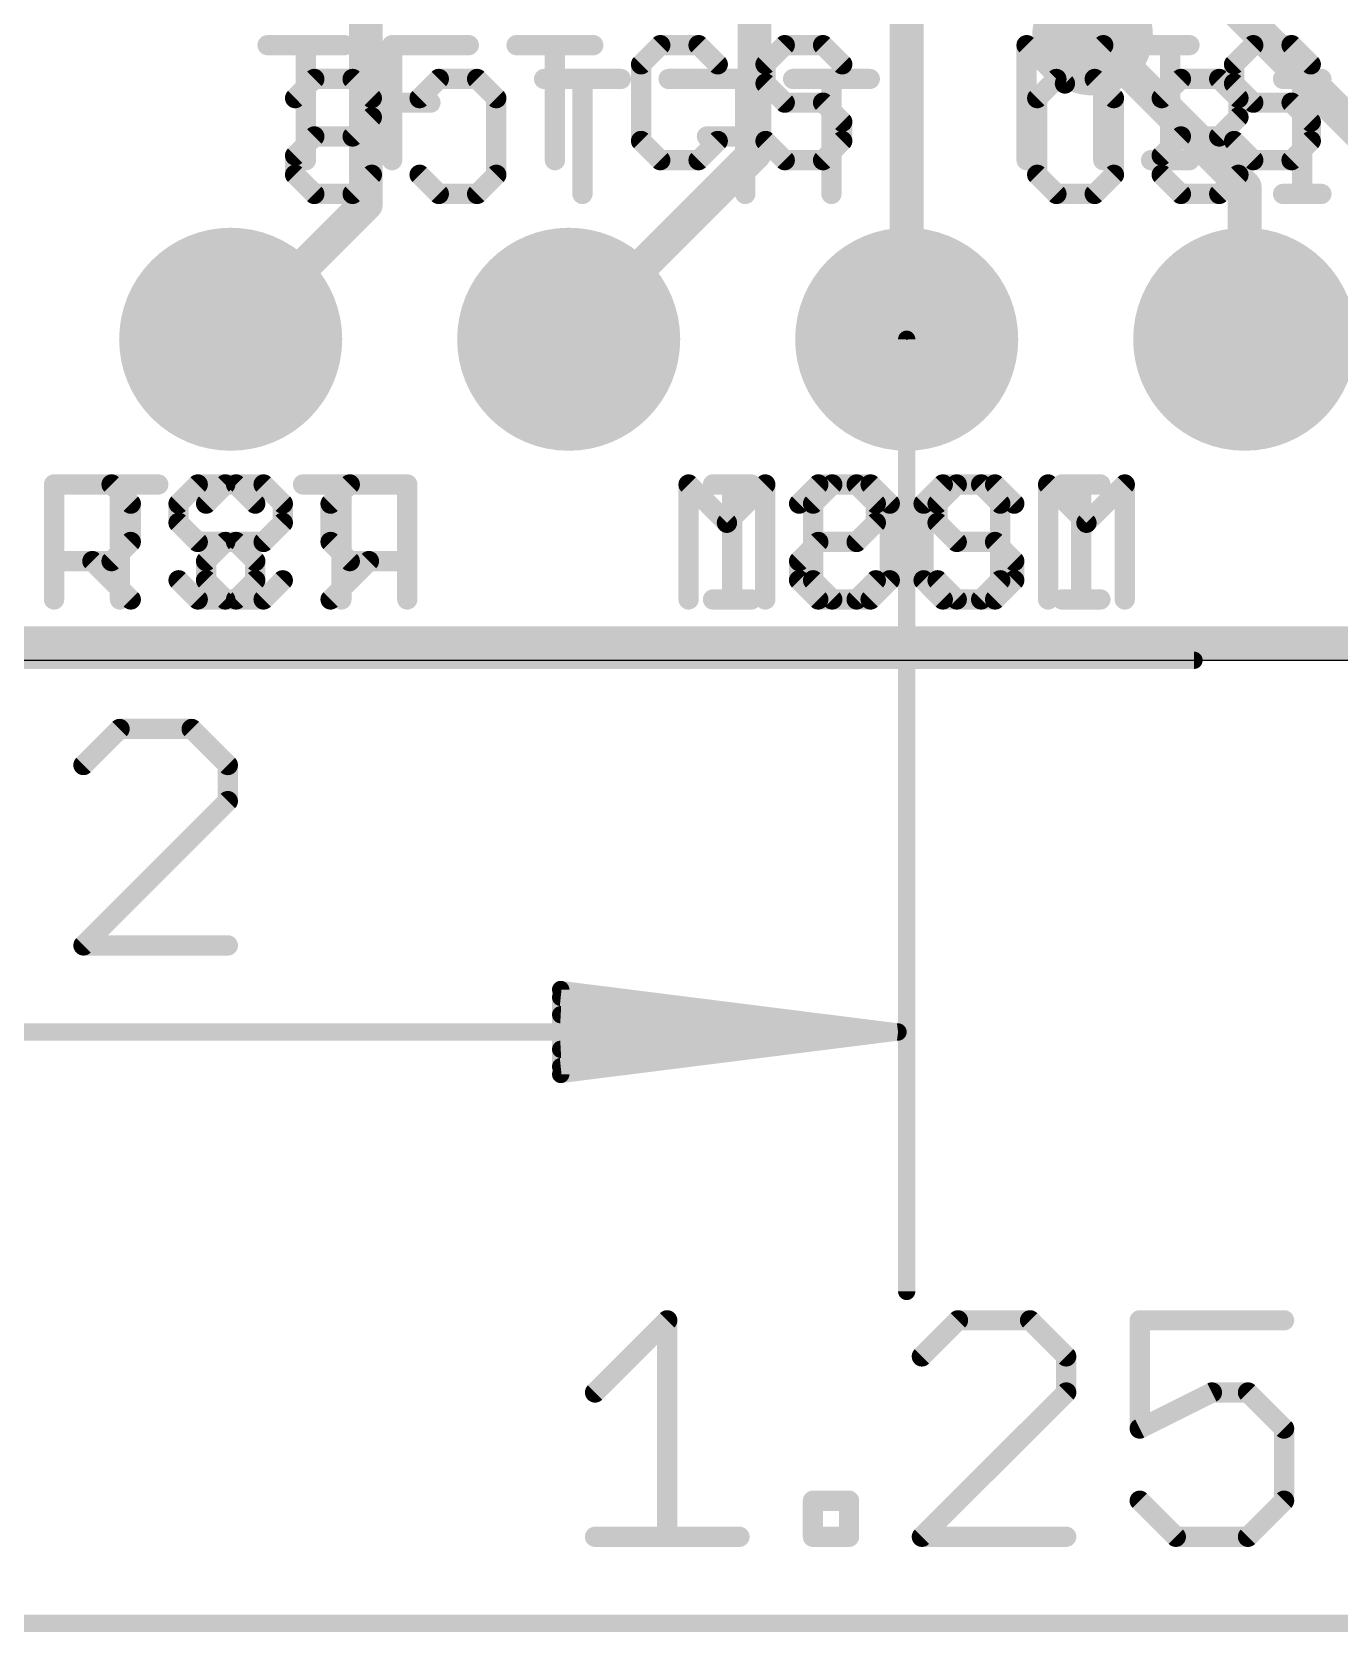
# Model space of a CAD drawing. Extents: x -17.3 to 47, y -18 to 22.9.
# Drawn here: x 7.78 to 17.61, y -16.07 to -4.04 of the extents above; entities that cross this region are included whole.
import ezdxf

# ---------------------------------------------------------------- set-up
doc = ezdxf.new("R2010")
doc.units = 0
for name, color, linetype in [('1', 12, 'CONTINUOUS'), ('16', 5, 'CONTINUOUS'), ('17', 110, 'CONTINUOUS'), ('18', 110, 'CONTINUOUS'), ('20', 53, 'CONTINUOUS'), ('21', 40, 'CONTINUOUS'), ('22', 6, 'CONTINUOUS'), ('23', 53, 'CONTINUOUS'), ('47', 253, 'CONTINUOUS'), ('51', 253, 'CONTINUOUS')]:
    doc.layers.add(name, color=color, linetype=linetype)

# ---------------------------------------------------------------- blocks, each defined once
blk = doc.blocks.new('RECT')
blk.add_solid([(-0.5, -0.5), (0.5, -0.5), (-0.5, 0.5), (0.5, 0.5)])
blk = doc.blocks.new('ROUNDP')
at = {"const_width": 0.5}
blk.add_lwpolyline([(0, -0.25, 1), (0, 0.25, 1), (0, -0.25)], format="xyb", dxfattribs=at)
blk = doc.blocks.new('ROUNDV')
at = {"const_width": 0.5}
blk.add_lwpolyline([(0, -0.25, 1), (0, 0.25, 1), (0, -0.25)], format="xyb", dxfattribs=at)

msp = doc.modelspace()

# ---------------------------------------------------------------- linework, layer by layer
at = {"layer": '1', "const_width": 0.254}
for points in [[(15.748, -3.81), (15.748, -4.064)], [(-1.397, -8.636), (30.226, -8.636)]]:
    msp.add_lwpolyline(points, dxfattribs=at)
at = {"layer": '1', "const_width": 0.127}
msp.add_lwpolyline([(15.6845, -4.064, 1), (15.8115, -4.064)], format="xyb", dxfattribs=at)
at = {"layer": '16', "const_width": 0.254}
for points in [[(14.351, -0.508), (14.351, -6.35)], [(13.208, -0.762), (13.208, -4.953)], [(10.287, -5.334), (10.287, -1.905)], [(16.51, -3.556), (19.304, -6.35)], [(16.891, -5.207), (15.748, -4.064)], [(11.811, -6.35), (13.208, -4.953)], [(16.891, -6.35), (16.891, -5.207)], [(9.271, -6.35), (10.287, -5.334)], [(-1.397, -8.636), (30.226, -8.636)]]:
    msp.add_lwpolyline(points, dxfattribs=at)
at = {"layer": '16', "const_width": 0.127}
for points in [[(15.7929, -4.0191, 1), (15.7031, -4.1089)], [(13.1445, -4.953, 1), (13.2715, -4.953)], [(13.2529, -4.9979, 1), (13.1631, -4.9081)], [(16.9545, -5.207, 1), (16.8275, -5.207)], [(16.8461, -5.2519, 1), (16.9359, -5.1621)], [(10.2235, -5.334, 1), (10.3505, -5.334)], [(10.3319, -5.3789, 1), (10.2421, -5.2891)], [(9.2261, -6.3051, 1), (9.3159, -6.3949)], [(11.7661, -6.3051, 1), (11.8559, -6.3949)], [(14.2875, -6.35, 1), (14.4145, -6.35)], [(16.8275, -6.35, 1), (16.9545, -6.35)]]:
    msp.add_lwpolyline(points, format="xyb", dxfattribs=at)
at = {"layer": '20'}
msp.add_line((1.016, -8.763), (27.686, -8.763), dxfattribs=at)
at = {"layer": '21', "const_width": 0.1524}
for points in [[(9.5484, -4.1395), (10.1246, -4.1395)], [(9.8365, -5.0038), (9.8365, -4.1395)], [(10.4839, -5.0038), (10.4839, -4.1395)], [(10.4839, -4.1395), (11.0601, -4.1395)], [(11.4194, -4.1395), (11.9957, -4.1395)], [(11.7076, -5.0038), (11.7076, -4.1395)], [(12.499, -4.1395), (12.355, -4.2835)], [(12.7871, -4.1395), (12.499, -4.1395)], [(12.9312, -4.2835), (12.7871, -4.1395)], [(13.4345, -4.1395), (13.2905, -4.2835)], [(13.7226, -4.1395), (13.4345, -4.1395)], [(13.8667, -4.2835), (13.7226, -4.1395)], [(15.2521, -5.0038), (15.2521, -4.1395)], [(15.2521, -4.1395), (15.5402, -4.4276)], [(15.5402, -4.4276), (15.8283, -4.1395)], [(15.8283, -4.1395), (15.8283, -5.0038)], [(16.1876, -4.1395), (16.4757, -4.1395)], [(16.3317, -5.0038), (16.3317, -4.1395)], [(16.9553, -4.1395), (16.8113, -4.2835)], [(17.2434, -4.1395), (16.9553, -4.1395)], [(17.3875, -4.2835), (17.2434, -4.1395)], [(12.355, -4.2835), (12.355, -4.8597)], [(13.2905, -4.2835), (13.2905, -4.4276)], [(16.8113, -4.2835), (16.8113, -4.4276)], [(13.2905, -4.4276), (13.4345, -4.5716)], [(16.8113, -4.4276), (16.9553, -4.5716)], [(10.4839, -4.5716), (10.772, -4.5716)], [(13.4345, -4.5716), (13.7226, -4.5716)], [(13.7226, -4.5716), (13.8667, -4.7157)], [(16.9553, -4.5716), (17.2434, -4.5716)], [(17.2434, -4.5716), (17.3875, -4.7157)], [(13.8667, -4.7157), (13.8667, -4.8597)], [(17.3875, -4.7157), (17.3875, -4.8597)], [(12.355, -4.8597), (12.499, -5.0038)], [(12.7871, -5.0038), (12.9312, -4.8597)], [(13.4345, -5.0038), (13.2905, -4.8597)], [(13.8667, -4.8597), (13.7226, -5.0038)], [(16.9553, -5.0038), (16.8113, -4.8597)], [(17.3875, -4.8597), (17.2434, -5.0038)], [(12.499, -5.0038), (12.7871, -5.0038)], [(13.7226, -5.0038), (13.4345, -5.0038)], [(16.1876, -5.0038), (16.4757, -5.0038)], [(17.2434, -5.0038), (16.9553, -5.0038)], [(7.9439, -8.3058), (7.9439, -7.4415)], [(7.9439, -7.4415), (8.3761, -7.4415)], [(8.3761, -7.4415), (8.5201, -7.5855)], [(9.0235, -7.4415), (8.8794, -7.5855)], [(9.3116, -7.4415), (9.0235, -7.4415)], [(9.4557, -7.5855), (9.3116, -7.4415)], [(9.815, -7.4415), (10.3912, -7.4415)], [(10.1031, -8.3058), (10.1031, -7.4415)], [(12.7121, -8.3058), (12.7121, -7.4415)], [(12.7121, -7.4415), (13.0002, -7.7296)], [(13.0002, -7.7296), (13.2883, -7.4415)], [(13.2883, -7.4415), (13.2883, -8.3058)], [(13.7917, -7.4415), (13.6476, -7.5855)], [(14.0798, -7.4415), (13.7917, -7.4415)], [(14.2238, -7.5855), (14.0798, -7.4415)], [(14.7272, -7.4415), (14.5831, -7.5855)], [(15.0153, -7.4415), (14.7272, -7.4415)], [(15.1593, -7.5855), (15.0153, -7.4415)], [(15.5186, -7.4415), (15.8068, -7.4415)], [(15.6627, -8.3058), (15.6627, -7.4415)], [(8.5201, -7.5855), (8.5201, -7.8736)], [(8.8794, -7.5855), (8.8794, -7.7296)], [(13.6476, -7.5855), (13.6476, -8.1617)], [(14.2238, -8.1617), (14.2238, -7.5855)], [(14.5831, -7.5855), (14.5831, -7.7296)], [(8.8794, -7.7296), (9.0235, -7.8736)], [(14.5831, -7.7296), (14.7272, -7.8736)], [(8.5201, -7.8736), (8.3761, -8.0177)], [(9.0235, -7.8736), (9.3116, -7.8736)], [(9.3116, -7.8736), (9.4557, -8.0177)], [(14.7272, -7.8736), (15.0153, -7.8736)], [(15.0153, -7.8736), (15.1593, -8.0177)], [(8.3761, -8.0177), (7.9439, -8.0177)], [(8.232, -8.0177), (8.5201, -8.3058)], [(9.4557, -8.0177), (9.4557, -8.1617)], [(15.1593, -8.0177), (15.1593, -8.1617)], [(9.0235, -8.3058), (8.8794, -8.1617)], [(9.4557, -8.1617), (9.3116, -8.3058)], [(13.6476, -8.1617), (13.7917, -8.3058)], [(14.0798, -8.3058), (14.2238, -8.1617)], [(14.7272, -8.3058), (14.5831, -8.1617)], [(15.1593, -8.1617), (15.0153, -8.3058)], [(9.3116, -8.3058), (9.0235, -8.3058)], [(13.7917, -8.3058), (14.0798, -8.3058)], [(15.0153, -8.3058), (14.7272, -8.3058)], [(15.5186, -8.3058), (15.8068, -8.3058)]]:
    msp.add_lwpolyline(points, dxfattribs=at)
at = {"layer": '21', "const_width": 0.0762}
for points in [[(9.5484, -4.1014, 1), (9.5484, -4.1776)], [(9.8746, -4.1395, 1), (9.7984, -4.1395)], [(10.1246, -4.1776, 1), (10.1246, -4.1014)], [(10.522, -4.1395, 1), (10.4458, -4.1395)], [(10.4839, -4.1014, 1), (10.4839, -4.1776)], [(11.0601, -4.1776, 1), (11.0601, -4.1014)], [(11.4194, -4.1014, 1), (11.4194, -4.1776)], [(11.7457, -4.1395, 1), (11.6695, -4.1395)], [(11.9957, -4.1776, 1), (11.9957, -4.1014)], [(12.499, -4.1014, 1), (12.499, -4.1776)], [(12.526, -4.1664, 1), (12.4721, -4.1125)], [(12.8141, -4.1125, 1), (12.7602, -4.1664)], [(12.7871, -4.1776, 1), (12.7871, -4.1014)], [(13.4345, -4.1014, 1), (13.4345, -4.1776)], [(13.4615, -4.1664, 1), (13.4076, -4.1125)], [(13.7496, -4.1125, 1), (13.6957, -4.1664)], [(13.7226, -4.1776, 1), (13.7226, -4.1014)], [(15.279, -4.1125, 1), (15.2251, -4.1664)], [(15.2902, -4.1395, 1), (15.214, -4.1395)], [(15.8664, -4.1395, 1), (15.7902, -4.1395)], [(15.8552, -4.1664, 1), (15.8014, -4.1125)], [(16.1876, -4.1014, 1), (16.1876, -4.1776)], [(16.3698, -4.1395, 1), (16.2936, -4.1395)], [(16.4757, -4.1776, 1), (16.4757, -4.1014)], [(16.9553, -4.1014, 1), (16.9553, -4.1776)], [(16.9823, -4.1664, 1), (16.9284, -4.1125)], [(17.2704, -4.1125, 1), (17.2165, -4.1664)], [(17.2434, -4.1776, 1), (17.2434, -4.1014)], [(12.3931, -4.2835, 1), (12.3169, -4.2835)], [(13.3286, -4.2835, 1), (13.2524, -4.2835)], [(16.8494, -4.2835, 1), (16.7732, -4.2835)], [(12.328, -4.2566, 1), (12.3819, -4.3105)], [(12.9042, -4.3105, 1), (12.9581, -4.2566)], [(13.2635, -4.2566, 1), (13.3174, -4.3105)], [(13.8398, -4.3105, 1), (13.8936, -4.2566)], [(16.7843, -4.2566, 1), (16.8382, -4.3105)], [(17.3606, -4.3105, 1), (17.4144, -4.2566)], [(13.3174, -4.4006, 1), (13.2635, -4.4545)], [(13.2524, -4.4276, 1), (13.3286, -4.4276)], [(15.5133, -4.4006, 1), (15.5671, -4.4545)], [(15.5133, -4.4545, 1), (15.5671, -4.4006)], [(16.8382, -4.4006, 1), (16.7843, -4.4545)], [(16.7732, -4.4276, 1), (16.8494, -4.4276)], [(10.4839, -4.5335, 1), (10.4839, -4.6097)], [(10.772, -4.6097, 1), (10.772, -4.5335)], [(13.4345, -4.5335, 1), (13.4345, -4.6097)], [(13.4076, -4.5986, 1), (13.4615, -4.5447)], [(13.7496, -4.5447, 1), (13.6957, -4.5986)], [(13.7226, -4.6097, 1), (13.7226, -4.5335)], [(16.9553, -4.5335, 1), (16.9553, -4.6097)], [(16.9284, -4.5986, 1), (16.9823, -4.5447)], [(17.2704, -4.5447, 1), (17.2165, -4.5986)], [(17.2434, -4.6097, 1), (17.2434, -4.5335)], [(13.9048, -4.7157, 1), (13.8286, -4.7157)], [(13.8398, -4.7426, 1), (13.8936, -4.6887)], [(17.4256, -4.7157, 1), (17.3494, -4.7157)], [(17.3606, -4.7426, 1), (17.4144, -4.6887)], [(12.3819, -4.8328, 1), (12.328, -4.8867)], [(12.9581, -4.8867, 1), (12.9042, -4.8328)], [(13.3174, -4.8328, 1), (13.2635, -4.8867)], [(13.8936, -4.8867, 1), (13.8398, -4.8328)], [(16.8382, -4.8328, 1), (16.7843, -4.8867)], [(17.4144, -4.8867, 1), (17.3606, -4.8328)], [(12.3169, -4.8597, 1), (12.3931, -4.8597)], [(12.499, -4.9657, 1), (12.499, -5.0419)], [(12.7871, -5.0419, 1), (12.7871, -4.9657)], [(13.4345, -4.9657, 1), (13.4345, -5.0419)], [(13.7226, -5.0419, 1), (13.7226, -4.9657)], [(13.8286, -4.8597, 1), (13.9048, -4.8597)], [(16.1876, -4.9657, 1), (16.1876, -5.0419)], [(16.4757, -5.0419, 1), (16.4757, -4.9657)], [(16.9553, -4.9657, 1), (16.9553, -5.0419)], [(17.2434, -5.0419, 1), (17.2434, -4.9657)], [(17.3494, -4.8597, 1), (17.4256, -4.8597)], [(9.7984, -5.0038, 1), (9.8746, -5.0038)], [(10.4458, -5.0038, 1), (10.522, -5.0038)], [(11.6695, -5.0038, 1), (11.7457, -5.0038)], [(12.4721, -5.0307, 1), (12.526, -4.9769)], [(12.7602, -4.9769, 1), (12.8141, -5.0307)], [(13.4076, -5.0307, 1), (13.4615, -4.9769)], [(13.6957, -4.9769, 1), (13.7496, -5.0307)], [(15.214, -5.0038, 1), (15.2902, -5.0038)], [(15.7902, -5.0038, 1), (15.8664, -5.0038)], [(16.2936, -5.0038, 1), (16.3698, -5.0038)], [(16.9284, -5.0307, 1), (16.9823, -4.9769)], [(17.2165, -4.9769, 1), (17.2704, -5.0307)], [(7.982, -7.4415, 1), (7.9058, -7.4415)], [(7.9439, -7.4034, 1), (7.9439, -7.4796)], [(8.403, -7.4145, 1), (8.3491, -7.4684)], [(8.3761, -7.4796, 1), (8.3761, -7.4034)], [(9.0235, -7.4034, 1), (9.0235, -7.4796)], [(9.0504, -7.4684, 1), (8.9966, -7.4145)], [(9.3386, -7.4145, 1), (9.2847, -7.4684)], [(9.3116, -7.4796, 1), (9.3116, -7.4034)], [(9.815, -7.4034, 1), (9.815, -7.4796)], [(10.1412, -7.4415, 1), (10.065, -7.4415)], [(10.3912, -7.4796, 1), (10.3912, -7.4034)], [(12.739, -7.4145, 1), (12.6851, -7.4684)], [(12.7502, -7.4415, 1), (12.674, -7.4415)], [(13.3264, -7.4415, 1), (13.2502, -7.4415)], [(13.3152, -7.4684, 1), (13.2614, -7.4145)], [(13.7917, -7.4034, 1), (13.7917, -7.4796)], [(13.8186, -7.4684, 1), (13.7647, -7.4145)], [(14.1067, -7.4145, 1), (14.0528, -7.4684)], [(14.0798, -7.4796, 1), (14.0798, -7.4034)], [(14.7272, -7.4034, 1), (14.7272, -7.4796)], [(14.7541, -7.4684, 1), (14.7002, -7.4145)], [(15.0422, -7.4145, 1), (14.9883, -7.4684)], [(15.0153, -7.4796, 1), (15.0153, -7.4034)], [(15.5186, -7.4034, 1), (15.5186, -7.4796)], [(15.7008, -7.4415, 1), (15.6246, -7.4415)], [(15.8068, -7.4796, 1), (15.8068, -7.4034)], [(8.5582, -7.5855, 1), (8.482, -7.5855)], [(8.4932, -7.6125, 1), (8.5471, -7.5586)], [(8.9175, -7.5855, 1), (8.8413, -7.5855)], [(8.8525, -7.5586, 1), (8.9064, -7.6125)], [(9.4287, -7.6125, 1), (9.4826, -7.5586)], [(13.6857, -7.5855, 1), (13.6095, -7.5855)], [(13.6207, -7.5586, 1), (13.6745, -7.6125)], [(14.2619, -7.5855, 1), (14.1857, -7.5855)], [(14.1969, -7.6125, 1), (14.2508, -7.5586)], [(14.6212, -7.5855, 1), (14.545, -7.5855)], [(14.5562, -7.5586, 1), (14.6101, -7.6125)], [(15.1324, -7.6125, 1), (15.1863, -7.5586)], [(8.9064, -7.7026, 1), (8.8525, -7.7565)], [(8.8413, -7.7296, 1), (8.9175, -7.7296)], [(12.9733, -7.7026, 1), (13.0271, -7.7565)], [(12.9733, -7.7565, 1), (13.0271, -7.7026)], [(14.6101, -7.7026, 1), (14.5562, -7.7565)], [(14.545, -7.7296, 1), (14.6212, -7.7296)], [(8.5471, -7.9006, 1), (8.4932, -7.8467)], [(9.0235, -7.8355, 1), (9.0235, -7.9117)], [(8.9966, -7.9006, 1), (9.0504, -7.8467)], [(9.3386, -7.8467, 1), (9.2847, -7.9006)], [(9.3116, -7.9117, 1), (9.3116, -7.8355)], [(14.7272, -7.8355, 1), (14.7272, -7.9117)], [(14.7002, -7.9006, 1), (14.7541, -7.8467)], [(15.0422, -7.8467, 1), (14.9883, -7.9006)], [(15.0153, -7.9117, 1), (15.0153, -7.8355)], [(8.482, -7.8736, 1), (8.5582, -7.8736)], [(7.9439, -7.9796, 1), (7.9439, -8.0558)], [(8.259, -7.9907, 1), (8.2051, -8.0446)], [(8.3491, -7.9907, 1), (8.403, -8.0446)], [(8.3761, -8.0558, 1), (8.3761, -7.9796)], [(9.4938, -8.0177, 1), (9.4176, -8.0177)], [(9.4287, -8.0446, 1), (9.4826, -7.9907)], [(15.1974, -8.0177, 1), (15.1212, -8.0177)], [(15.1324, -8.0446, 1), (15.1863, -7.9907)], [(8.9064, -8.1348, 1), (8.8525, -8.1887)], [(9.4176, -8.1617, 1), (9.4938, -8.1617)], [(9.4826, -8.1887, 1), (9.4287, -8.1348)], [(13.6745, -8.1348, 1), (13.6207, -8.1887)], [(13.6095, -8.1617, 1), (13.6857, -8.1617)], [(14.1857, -8.1617, 1), (14.2619, -8.1617)], [(14.2508, -8.1887, 1), (14.1969, -8.1348)], [(14.6101, -8.1348, 1), (14.5562, -8.1887)], [(15.1212, -8.1617, 1), (15.1974, -8.1617)], [(15.1863, -8.1887, 1), (15.1324, -8.1348)], [(7.9058, -8.3058, 1), (7.982, -8.3058)], [(8.4932, -8.3327, 1), (8.5471, -8.2789)], [(9.0235, -8.2677, 1), (9.0235, -8.3439)], [(8.9966, -8.3327, 1), (9.0504, -8.2789)], [(9.2847, -8.2789, 1), (9.3386, -8.3327)], [(9.3116, -8.3439, 1), (9.3116, -8.2677)], [(10.065, -8.3058, 1), (10.1412, -8.3058)], [(12.674, -8.3058, 1), (12.7502, -8.3058)], [(13.2502, -8.3058, 1), (13.3264, -8.3058)], [(13.7917, -8.2677, 1), (13.7917, -8.3439)], [(13.7647, -8.3327, 1), (13.8186, -8.2789)], [(14.0528, -8.2789, 1), (14.1067, -8.3327)], [(14.0798, -8.3439, 1), (14.0798, -8.2677)], [(14.7272, -8.2677, 1), (14.7272, -8.3439)], [(14.7002, -8.3327, 1), (14.7541, -8.2789)], [(14.9883, -8.2789, 1), (15.0422, -8.3327)], [(15.0153, -8.3439, 1), (15.0153, -8.2677)], [(15.5186, -8.2677, 1), (15.5186, -8.3439)], [(15.6246, -8.3058, 1), (15.7008, -8.3058)], [(15.8068, -8.3439, 1), (15.8068, -8.2677)]]:
    msp.add_lwpolyline(points, format="xyb", dxfattribs=at)
at = {"layer": '22', "const_width": 0.1524}
for points in [[(9.7553, -4.5375), (9.8994, -4.3935)], [(9.8994, -4.3935), (10.1875, -4.3935)], [(10.1875, -4.3935), (10.3315, -4.5375)], [(10.6908, -4.5375), (10.8349, -4.3935)], [(10.8349, -4.3935), (11.123, -4.3935)], [(11.123, -4.3935), (11.267, -4.5375)], [(12.2026, -4.3935), (11.6263, -4.3935)], [(11.9144, -5.2578), (11.9144, -4.3935)], [(13.1381, -4.3935), (12.5619, -4.3935)], [(13.1381, -5.2578), (13.1381, -4.3935)], [(14.0736, -4.3935), (13.4974, -4.3935)], [(13.7855, -5.2578), (13.7855, -4.3935)], [(15.332, -4.5375), (15.476, -4.3935)], [(15.476, -4.3935), (15.7641, -4.3935)], [(15.7641, -4.3935), (15.9082, -4.5375)], [(16.2675, -4.5375), (16.4116, -4.3935)], [(16.4116, -4.3935), (16.6997, -4.3935)], [(16.6997, -4.3935), (16.8437, -4.5375)], [(17.4674, -4.3935), (17.1793, -4.3935)], [(17.3233, -5.2578), (17.3233, -4.3935)], [(10.3315, -4.5375), (10.3315, -4.6816)], [(11.267, -4.5375), (11.267, -5.1137)], [(15.332, -5.1137), (15.332, -4.5375)], [(15.9082, -4.5375), (15.9082, -5.1137)], [(16.8437, -4.5375), (16.8437, -4.6816)], [(10.3315, -4.6816), (10.1875, -4.8256)], [(16.8437, -4.6816), (16.6997, -4.8256)], [(9.8994, -4.8256), (9.7553, -4.9697)], [(10.1875, -4.8256), (9.8994, -4.8256)], [(13.1381, -4.8256), (12.85, -4.8256)], [(16.4116, -4.8256), (16.2675, -4.9697)], [(16.6997, -4.8256), (16.4116, -4.8256)], [(9.7553, -4.9697), (9.7553, -5.1137)], [(16.2675, -4.9697), (16.2675, -5.1137)], [(9.7553, -5.1137), (9.8994, -5.2578)], [(10.1875, -5.2578), (10.3315, -5.1137)], [(10.8349, -5.2578), (10.6908, -5.1137)], [(11.267, -5.1137), (11.123, -5.2578)], [(15.476, -5.2578), (15.332, -5.1137)], [(15.9082, -5.1137), (15.7641, -5.2578)], [(16.2675, -5.1137), (16.4116, -5.2578)], [(16.6997, -5.2578), (16.8437, -5.1137)], [(9.8994, -5.2578), (10.1875, -5.2578)], [(11.123, -5.2578), (10.8349, -5.2578)], [(15.7641, -5.2578), (15.476, -5.2578)], [(16.4116, -5.2578), (16.6997, -5.2578)], [(17.4674, -5.2578), (17.1793, -5.2578)], [(8.727, -7.4415), (8.1508, -7.4415)], [(8.4389, -8.3058), (8.4389, -7.4415)], [(9.0863, -7.5855), (9.2304, -7.4415)], [(9.2304, -7.4415), (9.5185, -7.4415)], [(9.5185, -7.4415), (9.6626, -7.5855)], [(10.1659, -7.4415), (10.0219, -7.5855)], [(10.5981, -7.4415), (10.1659, -7.4415)], [(10.5981, -8.3058), (10.5981, -7.4415)], [(13.1834, -7.4415), (12.8953, -7.4415)], [(13.0393, -8.3058), (13.0393, -7.4415)], [(13.5427, -7.5855), (13.6867, -7.4415)], [(13.6867, -7.4415), (13.9748, -7.4415)], [(13.9748, -7.4415), (14.1189, -7.5855)], [(14.4782, -7.5855), (14.6222, -7.4415)], [(14.6222, -7.4415), (14.9103, -7.4415)], [(14.9103, -7.4415), (15.0544, -7.5855)], [(15.7018, -7.7296), (15.4137, -7.4415)], [(15.4137, -7.4415), (15.4137, -8.3058)], [(15.9899, -7.4415), (15.7018, -7.7296)], [(15.9899, -8.3058), (15.9899, -7.4415)], [(9.6626, -7.5855), (9.6626, -7.7296)], [(10.0219, -7.5855), (10.0219, -7.8736)], [(14.1189, -7.5855), (14.1189, -7.7296)], [(14.4782, -8.1617), (14.4782, -7.5855)], [(15.0544, -7.5855), (15.0544, -8.1617)], [(9.6626, -7.7296), (9.5185, -7.8736)], [(14.1189, -7.7296), (13.9748, -7.8736)], [(9.2304, -7.8736), (9.0863, -8.0177)], [(9.5185, -7.8736), (9.2304, -7.8736)], [(10.0219, -7.8736), (10.1659, -8.0177)], [(13.6867, -7.8736), (13.5427, -8.0177)], [(13.9748, -7.8736), (13.6867, -7.8736)], [(9.0863, -8.0177), (9.0863, -8.1617)], [(10.31, -8.0177), (10.0219, -8.3058)], [(10.1659, -8.0177), (10.5981, -8.0177)], [(13.5427, -8.0177), (13.5427, -8.1617)], [(9.0863, -8.1617), (9.2304, -8.3058)], [(9.5185, -8.3058), (9.6626, -8.1617)], [(13.5427, -8.1617), (13.6867, -8.3058)], [(13.9748, -8.3058), (14.1189, -8.1617)], [(14.6222, -8.3058), (14.4782, -8.1617)], [(15.0544, -8.1617), (14.9103, -8.3058)], [(9.2304, -8.3058), (9.5185, -8.3058)], [(13.1834, -8.3058), (12.8953, -8.3058)], [(13.6867, -8.3058), (13.9748, -8.3058)], [(14.9103, -8.3058), (14.6222, -8.3058)]]:
    msp.add_lwpolyline(points, dxfattribs=at)
at = {"layer": '22', "const_width": 0.0762}
for points in [[(9.8994, -4.3554, 1), (9.8994, -4.4316)], [(9.9263, -4.4204, 1), (9.8724, -4.3665)], [(10.2144, -4.3665, 1), (10.1605, -4.4204)], [(10.1875, -4.4316, 1), (10.1875, -4.3554)], [(10.8349, -4.3554, 1), (10.8349, -4.4316)], [(10.8618, -4.4204, 1), (10.8079, -4.3665)], [(11.1499, -4.3665, 1), (11.096, -4.4204)], [(11.123, -4.4316, 1), (11.123, -4.3554)], [(11.6263, -4.3554, 1), (11.6263, -4.4316)], [(11.9525, -4.3935, 1), (11.8763, -4.3935)], [(12.2026, -4.4316, 1), (12.2026, -4.3554)], [(12.5619, -4.3554, 1), (12.5619, -4.4316)], [(13.1762, -4.3935, 1), (13.1, -4.3935)], [(13.1381, -4.4316, 1), (13.1381, -4.3554)], [(13.4974, -4.3554, 1), (13.4974, -4.4316)], [(13.8236, -4.3935, 1), (13.7474, -4.3935)], [(14.0736, -4.4316, 1), (14.0736, -4.3554)], [(15.476, -4.3554, 1), (15.476, -4.4316)], [(15.503, -4.4204, 1), (15.4491, -4.3665)], [(15.7911, -4.3665, 1), (15.7372, -4.4204)], [(15.7641, -4.4316, 1), (15.7641, -4.3554)], [(16.4116, -4.3554, 1), (16.4116, -4.4316)], [(16.4385, -4.4204, 1), (16.3846, -4.3665)], [(16.7266, -4.3665, 1), (16.6727, -4.4204)], [(16.6997, -4.4316, 1), (16.6997, -4.3554)], [(17.1793, -4.3554, 1), (17.1793, -4.4316)], [(17.3614, -4.3935, 1), (17.2852, -4.3935)], [(17.4674, -4.4316, 1), (17.4674, -4.3554)], [(9.7284, -4.5106, 1), (9.7822, -4.5645)], [(10.3696, -4.5375, 1), (10.2934, -4.5375)], [(10.3046, -4.5645, 1), (10.3585, -4.5106)], [(10.6639, -4.5106, 1), (10.7178, -4.5645)], [(11.3051, -4.5375, 1), (11.2289, -4.5375)], [(11.2401, -4.5645, 1), (11.294, -4.5106)], [(15.305, -4.5106, 1), (15.3589, -4.5645)], [(15.3701, -4.5375, 1), (15.2939, -4.5375)], [(15.9463, -4.5375, 1), (15.8701, -4.5375)], [(15.8813, -4.5645, 1), (15.9351, -4.5106)], [(16.2406, -4.5106, 1), (16.2944, -4.5645)], [(16.8818, -4.5375, 1), (16.8056, -4.5375)], [(16.8168, -4.5645, 1), (16.8707, -4.5106)], [(10.2934, -4.6816, 1), (10.3696, -4.6816)], [(10.3585, -4.7085, 1), (10.3046, -4.6546)], [(16.8056, -4.6816, 1), (16.8818, -4.6816)], [(16.8707, -4.7085, 1), (16.8168, -4.6546)], [(9.8994, -4.7875, 1), (9.8994, -4.8637)], [(9.9263, -4.8526, 1), (9.8724, -4.7987)], [(10.1605, -4.7987, 1), (10.2144, -4.8526)], [(10.1875, -4.8637, 1), (10.1875, -4.7875)], [(12.85, -4.7875, 1), (12.85, -4.8637)], [(13.1381, -4.8637, 1), (13.1381, -4.7875)], [(16.4116, -4.7875, 1), (16.4116, -4.8637)], [(16.4385, -4.8526, 1), (16.3846, -4.7987)], [(16.6727, -4.7987, 1), (16.7266, -4.8526)], [(16.6997, -4.8637, 1), (16.6997, -4.7875)], [(9.7934, -4.9697, 1), (9.7172, -4.9697)], [(9.7284, -4.9427, 1), (9.7822, -4.9966)], [(16.3056, -4.9697, 1), (16.2294, -4.9697)], [(16.2406, -4.9427, 1), (16.2944, -4.9966)], [(9.7822, -5.0868, 1), (9.7284, -5.1407)], [(10.3585, -5.1407, 1), (10.3046, -5.0868)], [(10.7178, -5.0868, 1), (10.6639, -5.1407)], [(11.294, -5.1407, 1), (11.2401, -5.0868)], [(15.3589, -5.0868, 1), (15.305, -5.1407)], [(15.9351, -5.1407, 1), (15.8813, -5.0868)], [(16.2944, -5.0868, 1), (16.2406, -5.1407)], [(16.8707, -5.1407, 1), (16.8168, -5.0868)], [(9.7172, -5.1137, 1), (9.7934, -5.1137)], [(11.2289, -5.1137, 1), (11.3051, -5.1137)], [(15.2939, -5.1137, 1), (15.3701, -5.1137)], [(15.8701, -5.1137, 1), (15.9463, -5.1137)], [(16.2294, -5.1137, 1), (16.3056, -5.1137)], [(9.8994, -5.2197, 1), (9.8994, -5.2959)], [(9.8724, -5.2847, 1), (9.9263, -5.2309)], [(10.1605, -5.2309, 1), (10.2144, -5.2847)], [(10.1875, -5.2959, 1), (10.1875, -5.2197)], [(10.8349, -5.2197, 1), (10.8349, -5.2959)], [(10.8079, -5.2847, 1), (10.8618, -5.2309)], [(11.096, -5.2309, 1), (11.1499, -5.2847)], [(11.123, -5.2959, 1), (11.123, -5.2197)], [(11.8763, -5.2578, 1), (11.9525, -5.2578)], [(13.1, -5.2578, 1), (13.1762, -5.2578)], [(13.7474, -5.2578, 1), (13.8236, -5.2578)], [(15.476, -5.2197, 1), (15.476, -5.2959)], [(15.4491, -5.2847, 1), (15.503, -5.2309)], [(15.7372, -5.2309, 1), (15.7911, -5.2847)], [(15.7641, -5.2959, 1), (15.7641, -5.2197)], [(16.4116, -5.2197, 1), (16.4116, -5.2959)], [(16.3846, -5.2847, 1), (16.4385, -5.2309)], [(16.6727, -5.2309, 1), (16.7266, -5.2847)], [(16.6997, -5.2959, 1), (16.6997, -5.2197)], [(17.1793, -5.2197, 1), (17.1793, -5.2959)], [(17.2852, -5.2578, 1), (17.3614, -5.2578)], [(17.4674, -5.2959, 1), (17.4674, -5.2197)], [(8.1508, -7.4034, 1), (8.1508, -7.4796)], [(8.477, -7.4415, 1), (8.4008, -7.4415)], [(8.727, -7.4796, 1), (8.727, -7.4034)], [(9.2304, -7.4034, 1), (9.2304, -7.4796)], [(9.2573, -7.4684, 1), (9.2034, -7.4145)], [(9.5454, -7.4145, 1), (9.4916, -7.4684)], [(9.5185, -7.4796, 1), (9.5185, -7.4034)], [(10.1659, -7.4034, 1), (10.1659, -7.4796)], [(10.1929, -7.4684, 1), (10.139, -7.4145)], [(10.6362, -7.4415, 1), (10.56, -7.4415)], [(10.5981, -7.4796, 1), (10.5981, -7.4034)], [(12.8953, -7.4034, 1), (12.8953, -7.4796)], [(13.0774, -7.4415, 1), (13.0012, -7.4415)], [(13.1834, -7.4796, 1), (13.1834, -7.4034)], [(13.6867, -7.4034, 1), (13.6867, -7.4796)], [(13.7137, -7.4684, 1), (13.6598, -7.4145)], [(14.0018, -7.4145, 1), (13.9479, -7.4684)], [(13.9748, -7.4796, 1), (13.9748, -7.4034)], [(14.6222, -7.4034, 1), (14.6222, -7.4796)], [(14.6492, -7.4684, 1), (14.5953, -7.4145)], [(14.9373, -7.4145, 1), (14.8834, -7.4684)], [(14.9103, -7.4796, 1), (14.9103, -7.4034)], [(15.4406, -7.4145, 1), (15.3868, -7.4684)], [(15.4518, -7.4415, 1), (15.3756, -7.4415)], [(16.028, -7.4415, 1), (15.9518, -7.4415)], [(16.0169, -7.4684, 1), (15.963, -7.4145)], [(9.0594, -7.5586, 1), (9.1133, -7.6125)], [(9.7007, -7.5855, 1), (9.6245, -7.5855)], [(9.6356, -7.6125, 1), (9.6895, -7.5586)], [(9.9949, -7.5586, 1), (10.0488, -7.6125)], [(10.06, -7.5855, 1), (9.9838, -7.5855)], [(13.5157, -7.5586, 1), (13.5696, -7.6125)], [(14.157, -7.5855, 1), (14.0808, -7.5855)], [(14.0919, -7.6125, 1), (14.1458, -7.5586)], [(14.4512, -7.5586, 1), (14.5051, -7.6125)], [(14.5163, -7.5855, 1), (14.4401, -7.5855)], [(15.0925, -7.5855, 1), (15.0163, -7.5855)], [(15.0275, -7.6125, 1), (15.0813, -7.5586)], [(9.6245, -7.7296, 1), (9.7007, -7.7296)], [(9.6895, -7.7565, 1), (9.6356, -7.7026)], [(14.0808, -7.7296, 1), (14.157, -7.7296)], [(14.1458, -7.7565, 1), (14.0919, -7.7026)], [(15.6749, -7.7026, 1), (15.7287, -7.7565)], [(15.6749, -7.7565, 1), (15.7287, -7.7026)], [(9.2304, -7.8355, 1), (9.2304, -7.9117)], [(9.2573, -7.9006, 1), (9.2034, -7.8467)], [(9.4916, -7.8467, 1), (9.5454, -7.9006)], [(9.5185, -7.9117, 1), (9.5185, -7.8355)], [(10.0488, -7.8467, 1), (9.9949, -7.9006)], [(13.6867, -7.8355, 1), (13.6867, -7.9117)], [(13.7137, -7.9006, 1), (13.6598, -7.8467)], [(13.9479, -7.8467, 1), (14.0018, -7.9006)], [(13.9748, -7.9117, 1), (13.9748, -7.8355)], [(9.9838, -7.8736, 1), (10.06, -7.8736)], [(9.1244, -8.0177, 1), (9.0482, -8.0177)], [(9.0594, -7.9907, 1), (9.1133, -8.0446)], [(10.1659, -7.9796, 1), (10.1659, -8.0558)], [(10.139, -8.0446, 1), (10.1929, -7.9907)], [(10.3369, -8.0446, 1), (10.283, -7.9907)], [(10.5981, -8.0558, 1), (10.5981, -7.9796)], [(13.5157, -7.9907, 1), (13.5696, -8.0446)], [(13.5808, -8.0177, 1), (13.5046, -8.0177)], [(9.1133, -8.1348, 1), (9.0594, -8.1887)], [(9.0482, -8.1617, 1), (9.1244, -8.1617)], [(9.6895, -8.1887, 1), (9.6356, -8.1348)], [(13.5696, -8.1348, 1), (13.5157, -8.1887)], [(13.5046, -8.1617, 1), (13.5808, -8.1617)], [(14.1458, -8.1887, 1), (14.0919, -8.1348)], [(14.5051, -8.1348, 1), (14.4512, -8.1887)], [(14.4401, -8.1617, 1), (14.5163, -8.1617)], [(15.0163, -8.1617, 1), (15.0925, -8.1617)], [(15.0813, -8.1887, 1), (15.0275, -8.1348)], [(8.4008, -8.3058, 1), (8.477, -8.3058)], [(9.2304, -8.2677, 1), (9.2304, -8.3439)], [(9.2034, -8.3327, 1), (9.2573, -8.2789)], [(9.4916, -8.2789, 1), (9.5454, -8.3327)], [(9.5185, -8.3439, 1), (9.5185, -8.2677)], [(9.9949, -8.2789, 1), (10.0488, -8.3327)], [(10.56, -8.3058, 1), (10.6362, -8.3058)], [(12.8953, -8.2677, 1), (12.8953, -8.3439)], [(13.0012, -8.3058, 1), (13.0774, -8.3058)], [(13.1834, -8.3439, 1), (13.1834, -8.2677)], [(13.6867, -8.2677, 1), (13.6867, -8.3439)], [(13.6598, -8.3327, 1), (13.7137, -8.2789)], [(13.9479, -8.2789, 1), (14.0018, -8.3327)], [(13.9748, -8.3439, 1), (13.9748, -8.2677)], [(14.6222, -8.2677, 1), (14.6222, -8.3439)], [(14.5953, -8.3327, 1), (14.6492, -8.2789)], [(14.8834, -8.2789, 1), (14.9373, -8.3327)], [(14.9103, -8.3439, 1), (14.9103, -8.2677)], [(15.3756, -8.3058, 1), (15.4518, -8.3058)], [(15.9518, -8.3058, 1), (16.028, -8.3058)]]:
    msp.add_lwpolyline(points, format="xyb", dxfattribs=at)
at = {"layer": '23'}
msp.add_point((14.351, -6.35), dxfattribs=at)
at = {"layer": '47'}
for points, const_width in [([(14.351, -6.35), (14.351, -13.507)], 0.13), ([(16.51, -8.763), (-7.03, -8.763)], 0.13), ([(8.4359, -9.2793), (8.1647, -9.5505)], 0.1524), ([(8.9782, -9.2793), (8.4359, -9.2793)], 0.1524), ([(9.2494, -9.5505), (8.9782, -9.2793)], 0.1524), ([(9.2494, -9.8216), (9.2494, -9.5505)], 0.1524), ([(8.1647, -10.9063), (9.2494, -9.8216)], 0.1524), ([(9.2494, -10.9063), (8.1647, -10.9063)], 0.1524), ([(14.286, -11.557), (11.751, -11.2378)], 0.13), ([(11.751, -11.2378), (11.751, -11.8762)], 0.13), ([(14.286, -11.557), (11.751, -11.297)], 0.13), ([(14.286, -11.557), (11.751, -11.427)], 0.13), ([(-1.332, -11.557), (14.286, -11.557)], 0.13), ([(11.751, -11.8762), (14.286, -11.557)], 0.13), ([(11.751, -11.687), (14.286, -11.557)], 0.13), ([(11.751, -11.817), (14.286, -11.557)], 0.13), ([(12.0093, -14.2666), (12.5516, -13.7243)], 0.1524), ([(12.5516, -13.7243), (12.5516, -15.3513)], 0.1524), ([(14.7362, -13.7243), (14.465, -13.9955)], 0.1524), ([(15.2785, -13.7243), (14.7362, -13.7243)], 0.1524), ([(15.5497, -13.9955), (15.2785, -13.7243)], 0.1524), ([(17.1869, -13.7243), (16.1022, -13.7243)], 0.1524), ([(16.1022, -13.7243), (16.1022, -14.5378)], 0.1524), ([(15.5497, -14.2666), (15.5497, -13.9955)], 0.1524), ([(14.465, -15.3513), (15.5497, -14.2666)], 0.1524), ([(16.1022, -14.5378), (16.6445, -14.2666)], 0.1524), ([(16.6445, -14.2666), (16.9157, -14.2666)], 0.1524), ([(16.9157, -14.2666), (17.1869, -14.5378)], 0.1524), ([(17.1869, -14.5378), (17.1869, -15.0801)], 0.1524), ([(13.6465, -15.3513), (13.6465, -15.0801)], 0.1524), ([(13.6465, -15.0801), (13.9176, -15.0801)], 0.1524), ([(13.9176, -15.0801), (13.9176, -15.3513)], 0.1524), ([(16.3734, -15.3513), (16.1022, -15.0801)], 0.1524), ([(17.1869, -15.0801), (16.9157, -15.3513)], 0.1524), ([(12.0093, -15.3513), (13.094, -15.3513)], 0.1524), ([(13.9176, -15.3513), (13.6465, -15.3513)], 0.1524), ([(15.5497, -15.3513), (14.465, -15.3513)], 0.1524), ([(16.9157, -15.3513), (16.3734, -15.3513)], 0.1524), ([(-1.459, -16.002), (30.288, -16.002)], 0.13)]:
    msp.add_lwpolyline(points, dxfattribs=dict(at, const_width=const_width))
for points, const_width in [([(14.3835, -6.35, 1), (14.3185, -6.35)], 0.065), ([(16.51, -8.7955, 1), (16.51, -8.7305)], 0.065), ([(8.4359, -9.2412, 1), (8.4359, -9.3174)], 0.0762), ([(8.4628, -9.3063, 1), (8.4089, -9.2524)], 0.0762), ([(9.0051, -9.2524, 1), (8.9513, -9.3063)], 0.0762), ([(8.9782, -9.3174, 1), (8.9782, -9.2412)], 0.0762), ([(8.1378, -9.5235, 1), (8.1916, -9.5774)], 0.0762), ([(9.2875, -9.5505, 1), (9.2113, -9.5505)], 0.0762), ([(9.2224, -9.5774, 1), (9.2763, -9.5235)], 0.0762), ([(9.2113, -9.8216, 1), (9.2875, -9.8216)], 0.0762), ([(9.2763, -9.8486, 1), (9.2224, -9.7947)], 0.0762), ([(8.1647, -10.8682, 1), (8.1647, -10.9444)], 0.0762), ([(8.1378, -10.8794, 1), (8.1916, -10.9332)], 0.0762), ([(9.2494, -10.9444, 1), (9.2494, -10.8682)], 0.0762), ([(11.7551, -11.2055, 1), (11.7469, -11.27)], 0.065), ([(11.7835, -11.2378, 1), (11.7185, -11.2378)], 0.065), ([(11.7543, -11.2647, 1), (11.7477, -11.3293)], 0.065), ([(11.7527, -11.3945, 1), (11.7493, -11.4595)], 0.065), ([(14.2901, -11.5892, 1), (14.2819, -11.5248)], 0.065), ([(14.2819, -11.5892, 1), (14.2901, -11.5248)], 0.065), ([(14.2893, -11.5893, 1), (14.2827, -11.5247)], 0.065), ([(14.2827, -11.5893, 1), (14.2893, -11.5247)], 0.065), ([(14.2843, -11.5895, 1), (14.2877, -11.5245)], 0.065), ([(14.2877, -11.5895, 1), (14.2843, -11.5245)], 0.065), ([(14.286, -11.5895, 1), (14.286, -11.5245)], 0.065), ([(11.7493, -11.6545, 1), (11.7527, -11.7195)], 0.065), ([(11.7477, -11.7847, 1), (11.7543, -11.8493)], 0.065), ([(11.7469, -11.844, 1), (11.7551, -11.9085)], 0.065), ([(11.7185, -11.8762, 1), (11.7835, -11.8762)], 0.065), ([(14.3185, -13.507, 1), (14.3835, -13.507)], 0.065), ([(12.5897, -13.7243, 1), (12.5135, -13.7243)], 0.0762), ([(12.5786, -13.7513, 1), (12.5247, -13.6974)], 0.0762), ([(14.7362, -13.6862, 1), (14.7362, -13.7624)], 0.0762), ([(14.7631, -13.7513, 1), (14.7093, -13.6974)], 0.0762), ([(15.3055, -13.6974, 1), (15.2516, -13.7513)], 0.0762), ([(15.2785, -13.7624, 1), (15.2785, -13.6862)], 0.0762), ([(16.1022, -13.6862, 1), (16.1022, -13.7624)], 0.0762), ([(16.1403, -13.7243, 1), (16.0641, -13.7243)], 0.0762), ([(17.1869, -13.7624, 1), (17.1869, -13.6862)], 0.0762), ([(14.4381, -13.9685, 1), (14.492, -14.0224)], 0.0762), ([(15.5878, -13.9955, 1), (15.5116, -13.9955)], 0.0762), ([(15.5228, -14.0224, 1), (15.5766, -13.9685)], 0.0762), ([(15.5766, -14.2936, 1), (15.5228, -14.2397)], 0.0762), ([(16.6445, -14.2285, 1), (16.6445, -14.3047)], 0.0762), ([(16.6616, -14.3007, 1), (16.6275, -14.2326)], 0.0762), ([(16.9426, -14.2397, 1), (16.8888, -14.2936)], 0.0762), ([(16.9157, -14.3047, 1), (16.9157, -14.2285)], 0.0762), ([(11.9824, -14.2397, 1), (12.0363, -14.2936)], 0.0762), ([(15.5116, -14.2666, 1), (15.5878, -14.2666)], 0.0762), ([(16.0852, -14.5037, 1), (16.1192, -14.5719)], 0.0762), ([(16.0641, -14.5378, 1), (16.1403, -14.5378)], 0.0762), ([(17.225, -14.5378, 1), (17.1488, -14.5378)], 0.0762), ([(17.1599, -14.5647, 1), (17.2138, -14.5109)], 0.0762), ([(13.6846, -15.0801, 1), (13.6084, -15.0801)], 0.0762), ([(13.6465, -15.042, 1), (13.6465, -15.1182)], 0.0762), ([(13.9557, -15.0801, 1), (13.8795, -15.0801)], 0.0762), ([(13.9176, -15.1182, 1), (13.9176, -15.042)], 0.0762), ([(16.1291, -15.0532, 1), (16.0753, -15.1071)], 0.0762), ([(17.2138, -15.1071, 1), (17.1599, -15.0532)], 0.0762), ([(17.1488, -15.0801, 1), (17.225, -15.0801)], 0.0762), ([(12.0093, -15.3132, 1), (12.0093, -15.3894)], 0.0762), ([(12.5135, -15.3513, 1), (12.5897, -15.3513)], 0.0762), ([(13.094, -15.3894, 1), (13.094, -15.3132)], 0.0762), ([(13.6465, -15.3132, 1), (13.6465, -15.3894)], 0.0762), ([(13.6084, -15.3513, 1), (13.6846, -15.3513)], 0.0762), ([(13.8795, -15.3513, 1), (13.9557, -15.3513)], 0.0762), ([(13.9176, -15.3894, 1), (13.9176, -15.3132)], 0.0762), ([(14.465, -15.3132, 1), (14.465, -15.3894)], 0.0762), ([(14.4381, -15.3244, 1), (14.492, -15.3782)], 0.0762), ([(15.5497, -15.3894, 1), (15.5497, -15.3132)], 0.0762), ([(16.3734, -15.3132, 1), (16.3734, -15.3894)], 0.0762), ([(16.3464, -15.3782, 1), (16.4003, -15.3244)], 0.0762), ([(16.8888, -15.3244, 1), (16.9426, -15.3782)], 0.0762), ([(16.9157, -15.3894, 1), (16.9157, -15.3132)], 0.0762)]:
    msp.add_lwpolyline(points, format="xyb", dxfattribs=dict(at, const_width=const_width))

# ---------------------------------------------------------------- block references
at = {"layer": '17', "xscale": 1.6764, "yscale": 1.6764, "rotation": 270}
for p in [(9.271, -6.35), (9.271, -6.35), (11.811, -6.35), (11.811, -6.35), (14.351, -6.35), (14.351, -6.35), (16.891, -6.35), (16.891, -6.35)]:
    msp.add_blockref('ROUNDP', p, dxfattribs=at)
at = {"layer": '18', "xscale": 0.9064, "yscale": 0.9064}
msp.add_blockref('ROUNDV', (15.748, -4.064), dxfattribs=at)
msp.add_blockref('ROUNDV', (15.748, -4.064), dxfattribs=at)
at = {"layer": '51', "xscale": 0.508, "yscale": 0.508, "rotation": 180}
for p in [(9.271, -6.35), (11.811, -6.35), (14.351, -6.35), (16.891, -6.35)]:
    msp.add_blockref('RECT', p, dxfattribs=at)

doc.saveas('drawing.dxf')
